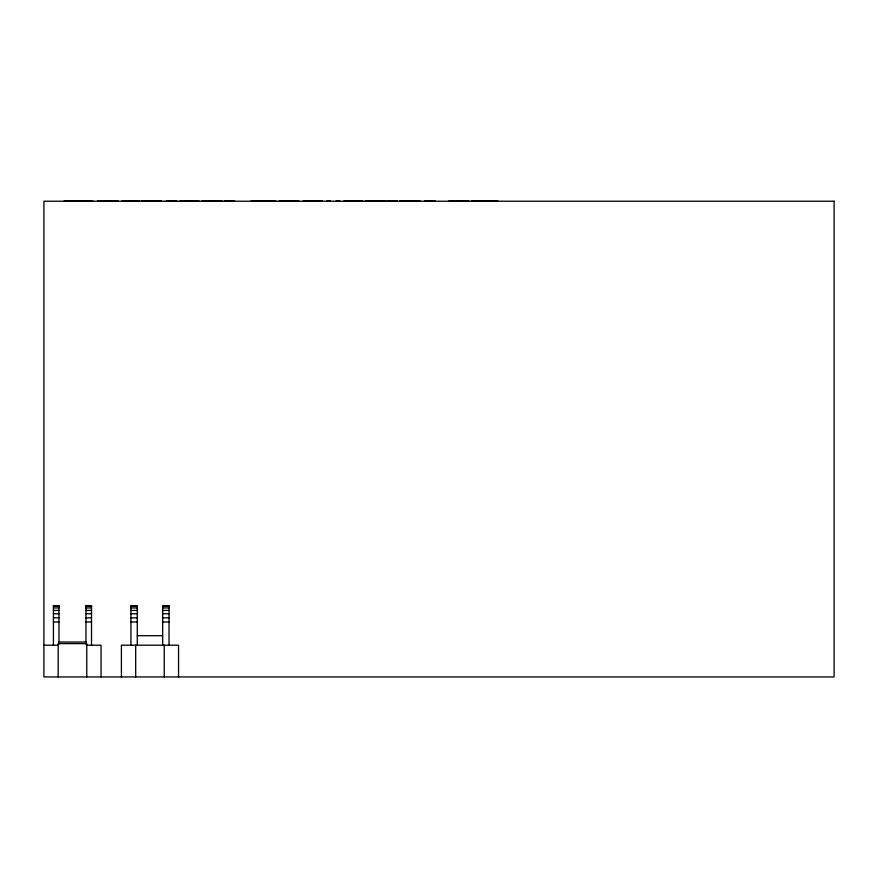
<?xml version="1.0" encoding="UTF-8"?>
<svg xmlns="http://www.w3.org/2000/svg" width="878" height="878" viewBox="0 0 878 878"><rect width="100%" height="100%" fill="white"/><g stroke="black" fill="none" stroke-linecap="round" stroke-linejoin="round"><path stroke-width="1.32" d="M64.061 201.051L92.859 201.051M97.535 201.051L118.256 201.051M121.779 201.051L139.931 201.051M141.567 201.051L161.574 201.051M166.194 201.051L176.851 201.051M179.76 201.051L199.043 201.051M201.841 201.051L222.255 201.051M224.406 201.051L234.591 201.051M250.888 201.051L275.846 201.051M278.93 201.051L298.926 201.051M303.162 201.051L322.445 201.051M326.846 201.051L330.534 201.051M336.054 201.051L339.797 201.051M343.869 201.051L362.614 201.051M365.281 201.051L385.991 201.051M387.363 201.051L397.547 201.051M399.742 201.051L420.156 201.051M424.634 201.051L435.29 201.051M448.724 201.051L468.973 201.051M471.563 201.051L497.947 201.051M53.426 605.809L58.98 605.809M85.967 605.809L91.521 605.809M130.932 605.809L137.275 605.809M162.671 605.809L169.026 605.809M53.426 606.303L58.98 606.303M85.967 606.303L91.521 606.303M130.932 606.303L137.275 606.303M162.671 606.303L169.026 606.303M53.426 607.927L58.98 607.927M85.967 607.927L91.521 607.927M130.932 607.927L137.275 607.927M162.671 607.927L169.026 607.927M53.426 610.429L58.98 610.429M85.967 610.429L91.521 610.429M130.932 610.429L137.275 610.429M162.671 610.429L169.026 610.429M53.426 613.755L58.98 613.755M85.967 613.755L91.521 613.755M130.932 613.755L137.275 613.755M162.671 613.755L169.026 613.755M53.426 617.838L58.98 617.838M85.967 617.838L91.521 617.838M130.932 617.838L137.275 617.838M162.671 617.838L169.026 617.838M53.426 622.008L58.98 622.008M85.967 622.008L91.521 622.008M130.932 622.008L137.275 622.008M162.671 622.008L169.026 622.008M137.275 635.683L162.671 635.683M58.98 642.027L85.967 642.027M43.9 645.198L58.189 645.198M86.757 645.198L101.036 645.198L101.036 676.949M178.541 676.949L178.541 645.198L121.405 645.198L121.405 676.949M169.026 645.198L169.026 605.622L162.671 605.622L162.671 645.198M164.263 645.198L164.263 676.949M137.275 645.198L137.275 605.622L130.932 605.622L130.932 645.198M135.684 645.198L135.684 676.949M91.521 645.198L91.521 605.622L85.967 605.622L85.967 644.145M86.757 676.949L86.757 643.618L58.189 643.618L58.189 676.949M58.98 644.145L58.98 605.622L53.426 605.622L53.426 645.198M834.1 201.216L43.9 201.216L43.9 676.949L834.1 676.949L834.1 201.216"/></g></svg>
